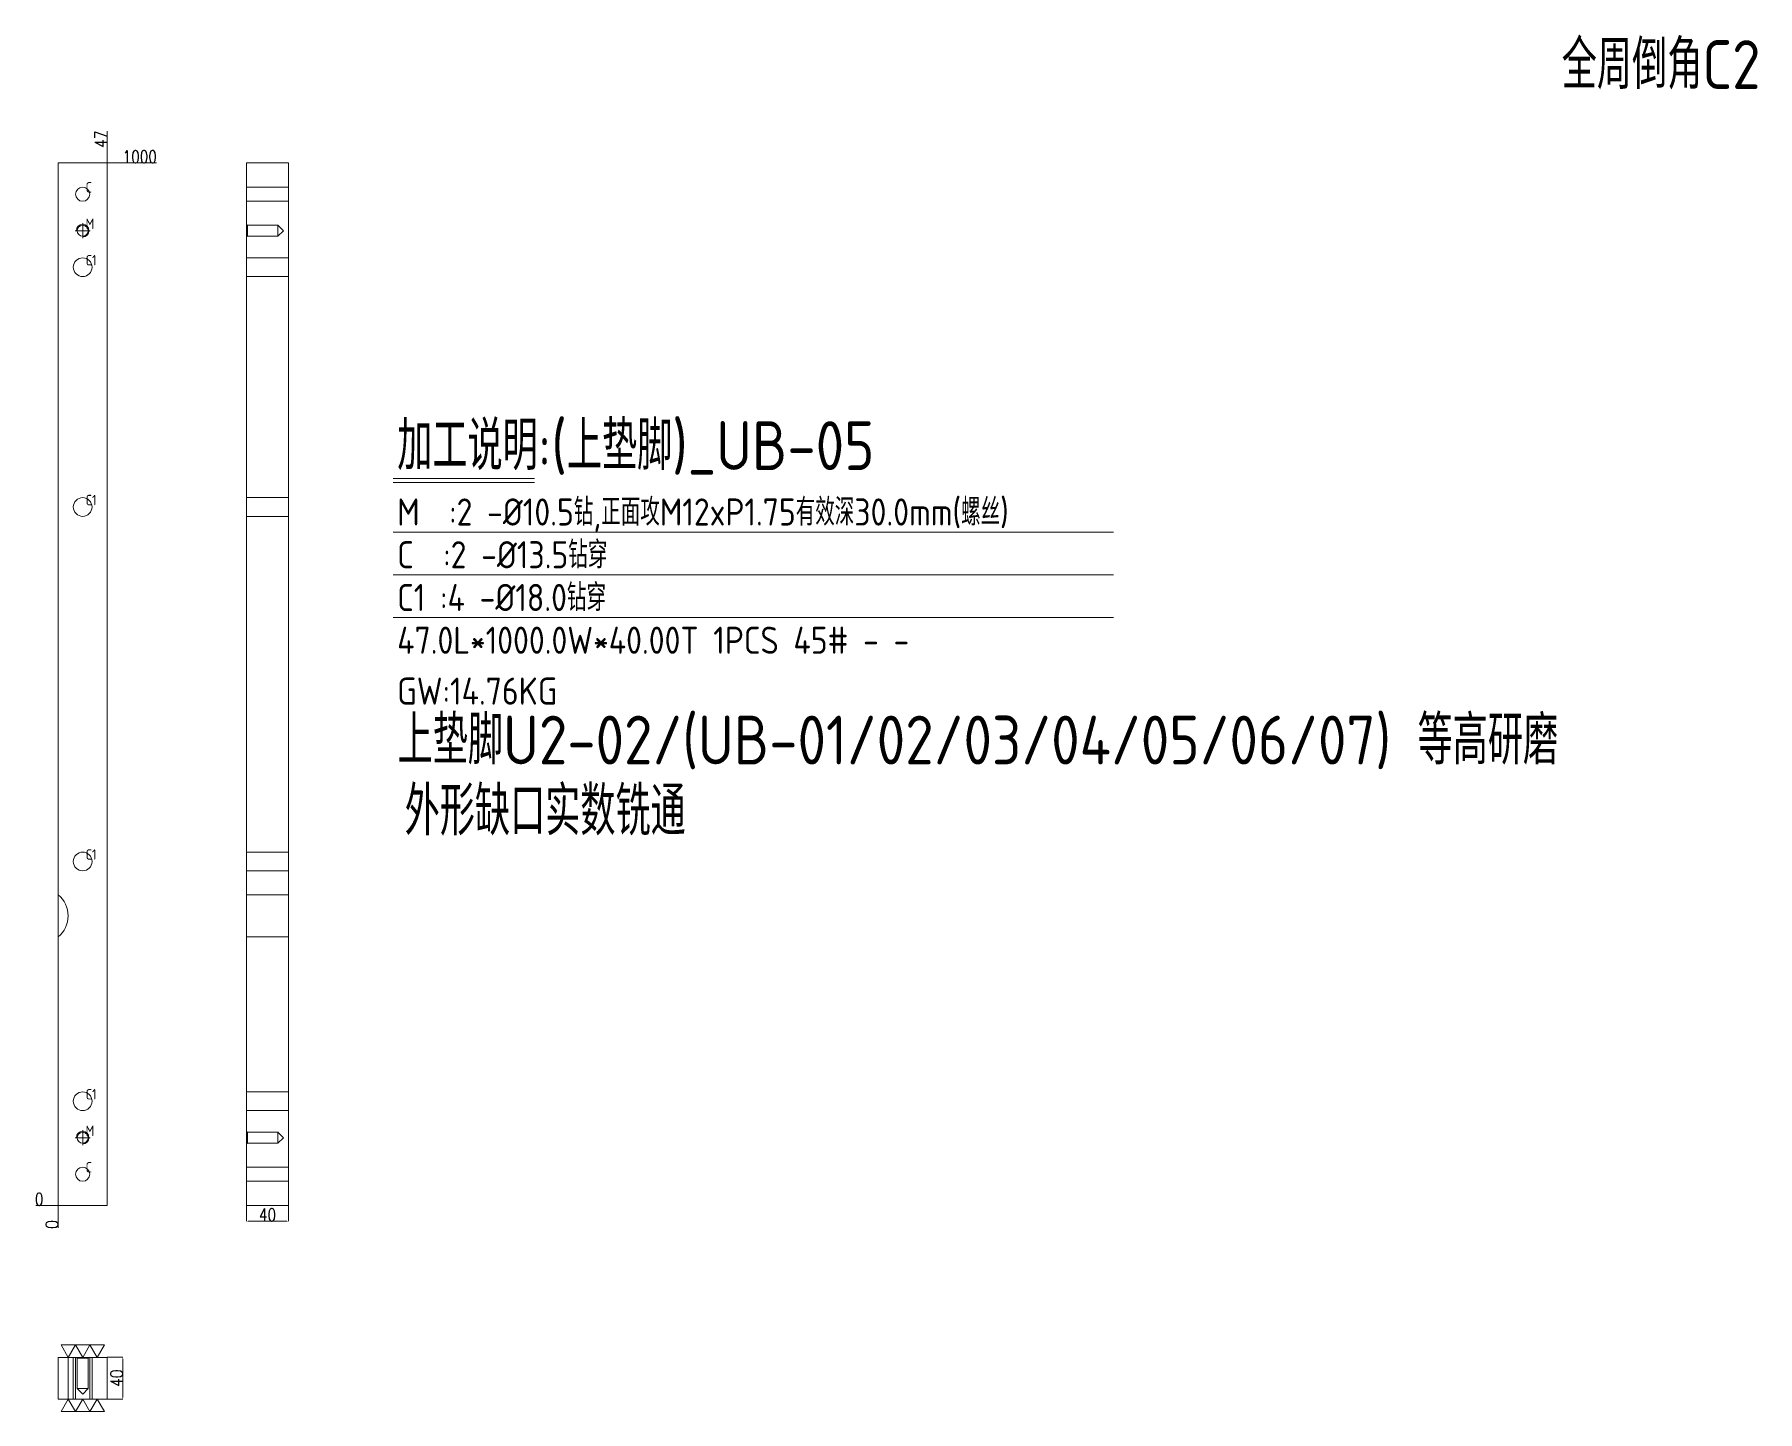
# Model space of a CAD drawing. Header units: millimetres. Extents: x 17168 to 18820, y 58251 to 59571.
import ezdxf

# ---------------------------------------------------------------- set-up
doc = ezdxf.new("R2010")
doc.units = ezdxf.units.MM
doc.linetypes.add('CENTER', pattern=[0])
doc.linetypes.add('DASHED', pattern=[0])
for name, color, linetype, lineweight in [('DIM', 4, 'Continuous', 20), ('UB', 25, 'Continuous', 20), ('UB_W', 1, 'Continuous', 20)]:
    doc.layers.add(name, color=color, linetype=linetype, lineweight=lineweight)
doc.styles.add('gbenor', font='gbenor.shx', dxfattribs={"bigfont": 'gbcbig.shx'})
doc.styles.add('TXT', font='txt.shx', dxfattribs={"width": 0.8, "bigfont": 'ctxt.shx'})
doc.dimstyles.new('零件', dxfattribs={"dimscale": 1.5, "dimtxt": 8, "dimasz": 1, "dimexe": 0, "dimexo": 0, "dimgap": 0, "dimtad": 1, "dimtxsty": 'TXT', "dimcen": 0, "dimclrd": 252, "dimclre": 252, "dimclrt": 4, "dimazin": 3, "dimtp": 0.001, "dimtm": 0.001, "dimtfac": 1, "dimtmove": 0, "dimatfit": 3, "dimlwd": 5, "dimlwe": 5})

# ---------------------------------------------------------------- blocks, each defined once
blk = doc.blocks.new('*D1107')
at = {"layer": 'Defpoints', "color": 0}
for p in [(17237.3, 59448.2), (17252.3, 59448.2), (17190.3, 58448.2)]:
    blk.add_point(p, dxfattribs=at)
at = {"layer": 'DIM', "color": 252, "lineweight": 5}
blk.add_line((17237.3, 59448.2), (17284.7, 59448.2), dxfattribs=at)
at = {"layer": 'DIM', "color": 4, "lineweight": 5, "insert": (17268.5, 59454.2), "char_height": 12, "attachment_point": 5, "style": 'TXT'}
blk.add_mtext('1000', dxfattribs=at)
blk = doc.blocks.new('*D1108')
at = {"layer": 'Defpoints', "color": 0}
for p in [(17175.3, 58448.2), (17190.3, 58448.2), (17190.3, 58448.2)]:
    blk.add_point(p, dxfattribs=at)
at = {"layer": 'DIM', "color": 252, "lineweight": 5}
blk.add_line((17190.3, 58448.2), (17168.9, 58448.2), dxfattribs=at)
at = {"layer": 'DIM', "color": 4, "lineweight": 5, "insert": (17172.1, 58454.2), "char_height": 12, "attachment_point": 5, "style": 'TXT'}
blk.add_mtext('0', dxfattribs=at)
blk = doc.blocks.new('*D1109')
at = {"layer": 'Defpoints', "color": 0}
for p in [(17190.3, 58448.2), (17190.3, 58448.2), (17190.3, 58433.2)]:
    blk.add_point(p, dxfattribs=at)
at = {"layer": 'DIM', "color": 252, "lineweight": 5}
blk.add_line((17190.3, 58448.2), (17190.3, 58426.8), dxfattribs=at)
at = {"layer": 'DIM', "color": 4, "lineweight": 5, "insert": (17184.3, 58430), "char_height": 12, "attachment_point": 5, "rotation": 90, "style": 'TXT'}
blk.add_mtext('0', dxfattribs=at)
blk = doc.blocks.new('*D1110')
at = {"layer": 'Defpoints', "color": 0}
for p in [(17237.3, 59463.2), (17237.3, 59448.2), (17190.3, 58448.2)]:
    blk.add_point(p, dxfattribs=at)
at = {"layer": 'DIM', "color": 252, "lineweight": 5}
for p, q in [((17237.3, 59460.2), (17237.3, 59478.8)), ((17237.3, 59457.2), (17237.3, 59460.2)), ((17237.3, 59448.2), (17237.3, 59457.2))]:
    blk.add_line(p, q, dxfattribs=at)
at = {"layer": 'DIM', "color": 4, "lineweight": 5, "insert": (17231.3, 59471), "char_height": 12, "attachment_point": 5, "rotation": 90, "style": 'TXT'}
blk.add_mtext('47', dxfattribs=at)
blk = doc.blocks.new('*D1111')
at = {"layer": 'Defpoints', "color": 0}
for p in [(17237.3, 58302.6), (17237.3, 58262.6), (17252.3, 58262.6)]:
    blk.add_point(p, dxfattribs=at)
at = {"layer": 'DIM', "color": 252, "lineweight": 5}
for p, q in [((17237.3, 58302.6), (17252.3, 58302.6)), ((17252.3, 58301.1), (17252.3, 58264.1)), ((17237.3, 58262.6), (17252.3, 58262.6))]:
    blk.add_line(p, q, dxfattribs=at)
at = {"layer": 'DIM', "color": 252}
for points in [[(17252.5, 58301.1), (17252, 58301.1), (17252.3, 58302.6)], [(17252, 58264.1), (17252.5, 58264.1), (17252.3, 58262.6)]]:
    blk.add_solid(points, dxfattribs=at)
at = {"layer": 'DIM', "color": 4, "lineweight": 5, "insert": (17246.3, 58282.6), "char_height": 12, "attachment_point": 5, "rotation": 90, "style": 'TXT'}
blk.add_mtext('40', dxfattribs=at)
blk = doc.blocks.new('*D1112')
at = {"layer": 'Defpoints', "color": 0}
for p in [(17371, 58448.2), (17411, 58448.2), (17411, 58433.2)]:
    blk.add_point(p, dxfattribs=at)
at = {"layer": 'DIM', "color": 252, "lineweight": 5}
for p, q in [((17371, 58448.2), (17371, 58433.2)), ((17411, 58448.2), (17411, 58433.2)), ((17372.5, 58433.2), (17409.5, 58433.2))]:
    blk.add_line(p, q, dxfattribs=at)
at = {"layer": 'DIM', "color": 252}
for points in [[(17372.5, 58433.5), (17372.5, 58433), (17371, 58433.2)], [(17409.5, 58433), (17409.5, 58433.5), (17411, 58433.2)]]:
    blk.add_solid(points, dxfattribs=at)
at = {"layer": 'DIM', "color": 4, "lineweight": 5, "insert": (17391, 58439.2), "char_height": 12, "attachment_point": 5, "style": 'TXT'}
blk.add_mtext('40', dxfattribs=at)

msp = doc.modelspace()

# ---------------------------------------------------------------- linework, layer by layer
at = {"layer": 'DIM', "color": 8, "linetype": 'Continuous', "lineweight": 5}
for p, q in [((17511.472, 59145.602), (17647.098, 59145.602)), ((17511.472, 59141.702), (17647.098, 59141.702)), ((17511.472, 59094.202), (18202.24, 59094.202)), ((17511.472, 59053.202), (18202.24, 59053.202)), ((17511.472, 59012.202), (18202.24, 59012.202))]:
    msp.add_line(p, q, dxfattribs=at)
at = {"layer": 'DIM', "color": 252, "linetype": 'DASHED', "lineweight": 5}
msp.add_lwpolyline([(17190.276, 59448.225), (17190.276, 58448.225), (17237.276, 58448.225), (17237.276, 59448.225)], close=True, dxfattribs=at)
at = {"layer": 'DIM', "linetype": 'Continuous', "lineweight": 5}
for points in [[(17234.561, 58314.576), (17227.632, 58302.576), (17220.704, 58314.576), (17213.776, 58302.576), (17206.848, 58314.576), (17199.92, 58302.576), (17192.991, 58314.576), (17234.561, 58314.576)], [(17192.991, 58250.576), (17199.92, 58262.576), (17206.848, 58250.576), (17213.776, 58262.576), (17220.704, 58250.576), (17227.632, 58262.576), (17234.561, 58250.576), (17192.991, 58250.576)]]:
    msp.add_lwpolyline(points, close=True, dxfattribs=at)
at = {"layer": 'UB', "color": 135, "linetype": 'Continuous', "lineweight": 5}
for p, q in [((17190.276, 59448.225), (17190.276, 58746.333)), ((17237.276, 59448.225), (17190.276, 59448.225)), ((17237.276, 58448.225), (17237.276, 59448.225)), ((17371.01, 59448.225), (17411.01, 59448.225)), ((17371.01, 58448.225), (17371.01, 59448.225)), ((17411.01, 59448.225), (17411.01, 58448.225)), ((17190.276, 58705.792), (17190.276, 58448.225)), ((17190.276, 58448.225), (17237.276, 58448.225)), ((17371.01, 58448.225), (17411.01, 58448.225)), ((17190.276, 58302.576), (17190.276, 58262.576)), ((17190.276, 58302.576), (17237.276, 58302.576)), ((17237.276, 58302.576), (17237.276, 58262.576)), ((17237.276, 58262.576), (17190.276, 58262.576))]:
    msp.add_line(p, q, dxfattribs=at)
at = {"layer": 'UB', "color": 31, "linetype": 'DASHED', "lineweight": 5, "ltscale": 0.51034}
for p, q in [((17411.01, 59424.979), (17371.01, 59424.979)), ((17371.01, 59411.472), (17411.01, 59411.472)), ((17411.01, 59357.229), (17371.01, 59357.229)), ((17371.01, 59339.222), (17411.01, 59339.222)), ((17411.01, 59127.229), (17371.01, 59127.229)), ((17371.01, 59109.222), (17411.01, 59109.222)), ((17411.01, 58787.229), (17371.01, 58787.229)), ((17371.01, 58769.222), (17411.01, 58769.222)), ((17411.01, 58557.229), (17371.01, 58557.229)), ((17371.01, 58539.222), (17411.01, 58539.222)), ((17411.01, 58484.979), (17371.01, 58484.979)), ((17371.01, 58471.472), (17411.01, 58471.472)), ((17204.773, 58302.576), (17204.773, 58262.576)), ((17207.023, 58302.576), (17207.023, 58262.576)), ((17220.53, 58262.576), (17220.53, 58302.576)), ((17222.78, 58262.576), (17222.78, 58302.576))]:
    msp.add_line(p, q, dxfattribs=at)
at = {"layer": 'UB', "color": 5, "linetype": 'DASHED', "lineweight": 5, "ltscale": 0.51034}
for p, q in [((17371.757, 59388.478), (17371.01, 59389.225)), ((17371.01, 59377.225), (17371.757, 59377.972)), ((17401.01, 59388.478), (17371.757, 59388.478)), ((17371.757, 59383.225), (17371.757, 59388.478)), ((17371.757, 59377.972), (17371.757, 59383.225)), ((17371.757, 59377.972), (17401.01, 59377.972)), ((17406.263, 59383.225), (17401.01, 59388.478)), ((17401.01, 59388.478), (17401.01, 59377.972)), ((17401.01, 59377.972), (17406.263, 59383.225)), ((17371.757, 58518.478), (17371.01, 58519.225)), ((17401.01, 58518.478), (17371.757, 58518.478)), ((17371.757, 58513.225), (17371.757, 58518.478)), ((17371.757, 58507.972), (17371.757, 58513.225)), ((17406.263, 58513.225), (17401.01, 58518.478)), ((17401.01, 58518.478), (17401.01, 58507.972)), ((17401.01, 58507.972), (17406.263, 58513.225)), ((17371.01, 58507.225), (17371.757, 58507.972)), ((17371.757, 58507.972), (17401.01, 58507.972)), ((17207.776, 58302.576), (17208.523, 58301.829)), ((17208.523, 58301.829), (17208.523, 58272.576)), ((17219.029, 58301.829), (17208.523, 58301.829)), ((17219.029, 58301.829), (17219.776, 58302.576)), ((17219.029, 58272.576), (17219.029, 58301.829)), ((17208.523, 58272.576), (17213.776, 58267.323)), ((17208.523, 58272.576), (17219.029, 58272.576)), ((17213.776, 58267.323), (17219.029, 58272.576))]:
    msp.add_line(p, q, dxfattribs=at)
at = {"layer": 'UB', "color": 135, "linetype": 'DASHED', "lineweight": 5, "ltscale": 0.51034}
for p, q in [((17411.01, 58746.333), (17371.01, 58746.333)), ((17371.01, 58705.792), (17411.01, 58705.792)), ((17199.706, 58262.576), (17199.706, 58302.576))]:
    msp.add_line(p, q, dxfattribs=at)
at = {"layer": 'UB', "color": 42, "linetype": 'Continuous', "lineweight": 5}
for centre, radius in [((17213.776, 59418.225), 6.753), ((17213.776, 59383.225), 5.253), ((17213.776, 59348.225), 9.004), ((17213.776, 59118.225), 9.004), ((17213.776, 58778.225), 9.004), ((17213.776, 58548.225), 9.004), ((17213.776, 58513.225), 5.253), ((17213.776, 58478.225), 6.753)]:
    msp.add_circle(centre, radius, dxfattribs=at)
for centre in [(17213.776, 59383.225), (17213.776, 58513.225)]:
    msp.add_arc(centre, 6, 270, 180, dxfattribs=at)
at = {"layer": 'UB', "color": 135, "linetype": 'Continuous', "lineweight": 5}
msp.add_arc((17173.204, 58726.062), 26.502, 310.103893, 49.896107, dxfattribs=at)
at = {"layer": 'UB_W', "color": 1, "linetype": 'CENTER', "lineweight": 5, "ltscale": 0.51034}
for p, q in [((17213.776, 59376.025), (17213.776, 59390.425)), ((17206.576, 59383.225), (17220.976, 59383.225)), ((17206.576, 58513.225), (17220.976, 58513.225)), ((17213.776, 58506.025), (17213.776, 58520.425))]:
    msp.add_line(p, q, dxfattribs=at)

# ---------------------------------------------------------------- texts
at = {"layer": 'DIM', "color": 6, "lineweight": 5, "style": 'gbenor'}
msp.add_text('全周倒角C2', height=46.8, dxfattribs=at).set_placement((18632.184, 59519.201))
at = {"layer": 'DIM', "color": 4, "lineweight": 5, "style": 'gbenor'}
for s, height, p in [('C', 10, (17216.551, 59419.864)), ('M', 10, (17216.536, 59384.856)), ('C1', 10, (17216.596, 59349.886)), ('加工说明:(上垫脚)_UB-05', 46.8, (17515.464, 59153.68)), ('C1', 10, (17216.596, 59119.886)), ('M  :2 -%%c10.5钻,正面攻M12xP1.75有效深30.0mm(螺丝)', 26, (17515.372, 59100.423)), ('C  :2 -%%c13.5钻穿', 26, (17515.372, 59059.423)), ('C1 :4 -%%c18.0钻穿', 26, (17515.372, 59018.423)), ('47.0L*1000.0W*40.00T 1PCS 45# - -', 26, (17515.372, 58977.423)), ('GW:14.76KG', 26, (17515.372, 58928.623)), ('C1', 10, (17216.596, 58779.886)), ('C1', 10, (17216.596, 58549.886)), ('M', 10, (17216.536, 58514.856)), ('C', 10, (17216.551, 58479.864))]:
    msp.add_text(s, height=height, dxfattribs=at).set_placement(p)
at = {"layer": 'DIM', "color": 21, "lineweight": 5, "style": 'gbenor'}
for s, p in [('上垫脚U2-02/(UB-01/02/03/04/05/06/07) 等高研磨', (17515.809, 58871.28)), ('外形缺口实数铣通', (17522.545, 58803.217))]:
    msp.add_text(s, height=46.8, dxfattribs=at).set_placement(p)

# ---------------------------------------------------------------- dimensions: what is measured, and where the dimension line sits
at = {"layer": 'DIM', "lineweight": 5}
for feature_location, offset, dtype, origin, picture, middle in [((17237.276, 59448.225), (0, 15), 1, (17190.276, 58448.225), '*D1110', (17231.276, 59470.997)), ((17237.276, 59448.225), (15, 0), 0, (17190.276, 58448.225), '*D1107', (17268.505, 59454.225)), ((17190.276048313, 58448.225311518), (-15, 0), 0, (17190.276048313, 58448.225311518), '*D1108', (17172.076048313, 58454.225311518)), ((17190.276048313, 58448.225311518), (0, -15), 1, (17190.276048313, 58448.225311518), '*D1109', (17184.276048313, 58430.025311518))]:
    dim = msp.add_ordinate_dim(feature_location=feature_location, offset=offset, dtype=dtype, origin=origin, dimstyle='零件', dxfattribs=at)
    dim.commit()
    dim.dimension.update_dxf_attribs({"geometry": picture, "text_midpoint": middle})
dim = msp.add_linear_dim(base=(17411.01, 58433.225), p1=(17371.01, 58448.225), p2=(17411.01, 58448.225), dimstyle='零件', dxfattribs=at)
dim.commit()
dim.dimension.update_dxf_attribs({"geometry": '*D1112', "text_midpoint": (17391.01, 58439.225)})
dim = msp.add_linear_dim(base=(17252.276, 58262.576), p1=(17237.276, 58302.576), p2=(17237.276, 58262.576), angle=90, dimstyle='零件', dxfattribs=at)
dim.commit()
dim.dimension.update_dxf_attribs({"geometry": '*D1111', "text_midpoint": (17246.276, 58282.576)})

doc.saveas('drawing.dxf')
